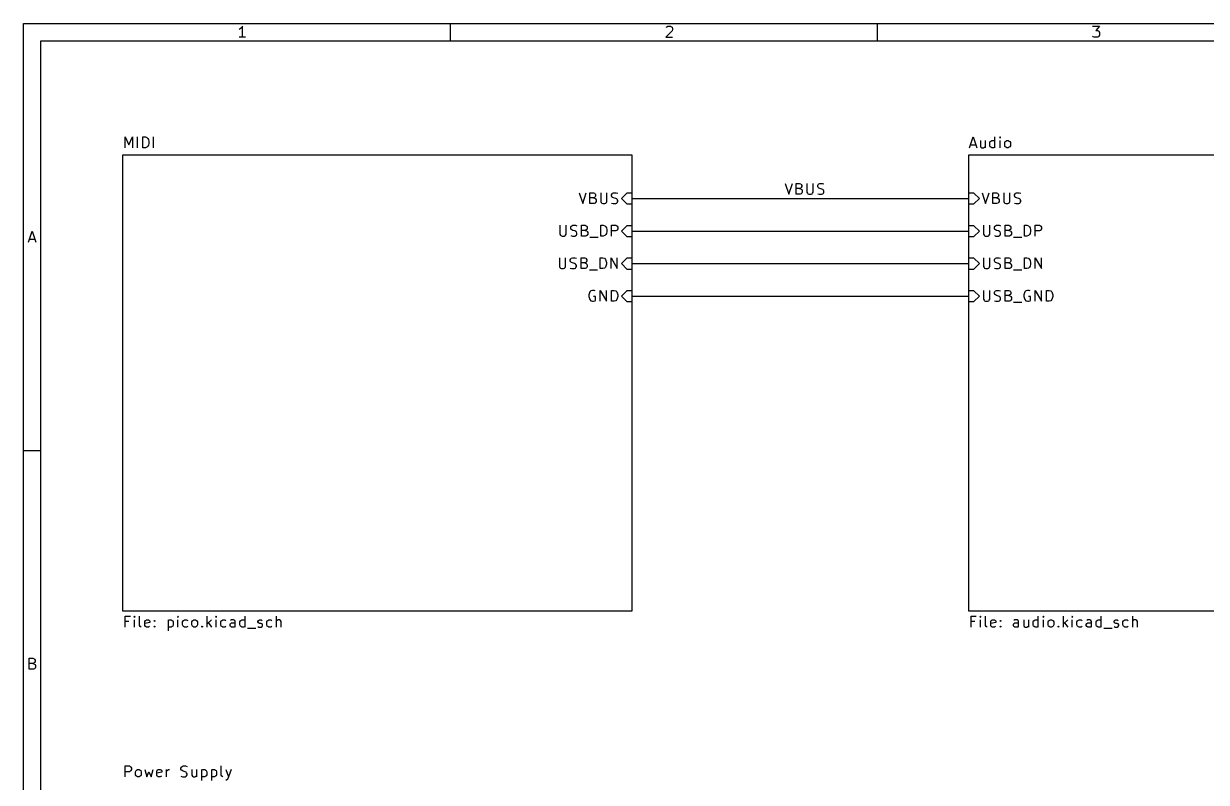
# Model space of a CAD drawing. Extents: x 0.4 to 11.3, y -7.9 to -0.4.
# Drawn here: x 0.39 to 5.85, y -3.89 to -0.39 of the extents above; entities that cross this region are included whole.
import ezdxf

# ---------------------------------------------------------------- set-up
doc = ezdxf.new("R2010")
doc.units = 0
doc.header["$MEASUREMENT"] = 0
for name, color, linetype in [('BROWN2', 54, 'CONTINUOUS'), ('CYAN2', 4, 'CONTINUOUS'), ('GRAY1', 251, 'CONTINUOUS'), ('GREEN3', 91, 'CONTINUOUS'), ('RED2', 1, 'CONTINUOUS'), ('WHITE', 7, 'CONTINUOUS')]:
    doc.layers.add(name, color=color, linetype=linetype)

msp = doc.modelspace()

# ---------------------------------------------------------------- linework, layer by layer
at = {"layer": 'BROWN2', "linetype": 'CONTINUOUS'}
for p, q in [((0.861902, -3.17539), (0.861902, -3.12539)), ((0.861902, -3.12539), (0.885713, -3.12539)), ((0.878571, -3.1492), (0.861902, -3.1492)), ((0.90476, -3.12539), (0.902382, -3.12778)), ((0.902382, -3.12778), (0.90476, -3.13016)), ((0.907142, -3.12778), (0.90476, -3.12539)), ((0.90476, -3.12539), (0.90476, -3.13016)), ((0.90476, -3.13016), (0.907142, -3.12778)), ((0.90476, -3.17539), (0.90476, -3.14206)), ((0.928571, -3.16825), (0.928571, -3.12539)), ((0.952382, -3.1492), (0.95476, -3.14444)), ((0.952382, -3.16825), (0.952382, -3.1492)), ((0.976189, -3.15396), (0.952382, -3.15873)), ((0.95476, -3.14444), (0.959524, -3.14206)), ((0.959524, -3.14206), (0.969047, -3.14206)), ((0.969047, -3.14206), (0.973807, -3.14444)), ((0.973807, -3.14444), (0.976189, -3.1492)), ((0.976189, -3.1492), (0.976189, -3.15396)), ((0.99524, -3.14682), (0.997618, -3.14444)), ((0.997618, -3.1492), (0.99524, -3.14682)), ((0.997618, -3.14444), (1, -3.14682)), ((0.997618, -3.14444), (0.997618, -3.1492)), ((1, -3.14682), (0.997618, -3.1492)), ((1.05952, -3.14206), (1.05952, -3.19206)), ((1.05952, -3.14444), (1.06429, -3.14206)), ((1.06429, -3.14206), (1.07381, -3.14206)), ((1.07381, -3.14206), (1.07857, -3.14444)), ((1.07857, -3.14444), (1.08095, -3.14682)), ((1.08095, -3.14682), (1.08333, -3.15159)), ((1.08333, -3.15159), (1.08333, -3.16587)), ((1.10476, -3.12539), (1.10238, -3.12778)), ((1.10238, -3.12778), (1.10476, -3.13016)), ((1.10714, -3.12778), (1.10476, -3.12539)), ((1.10476, -3.12539), (1.10476, -3.13016)), ((1.10476, -3.13016), (1.10714, -3.12778)), ((1.10476, -3.17539), (1.10476, -3.14206)), ((1.12619, -3.15159), (1.12857, -3.14682)), ((1.12619, -3.16587), (1.12619, -3.15159)), ((1.12857, -3.14682), (1.13095, -3.14444)), ((1.13095, -3.14444), (1.13572, -3.14206)), ((1.13572, -3.14206), (1.14524, -3.14206)), ((1.14524, -3.14206), (1.15, -3.14444)), ((1.16905, -3.15159), (1.17143, -3.14682)), ((1.16905, -3.16587), (1.16905, -3.15159)), ((1.17143, -3.14682), (1.17381, -3.14444)), ((1.17381, -3.14444), (1.17857, -3.14206)), ((1.17857, -3.14206), (1.18572, -3.14206)), ((1.18572, -3.14206), (1.19048, -3.14444)), ((1.19048, -3.14444), (1.19286, -3.14682)), ((1.19286, -3.14682), (1.19524, -3.15159)), ((1.19524, -3.15159), (1.19524, -3.16587)), ((1.24048, -3.17539), (1.24048, -3.12539)), ((1.25952, -3.14206), (1.24048, -3.16111)), ((1.24524, -3.15635), (1.25952, -3.17539)), ((1.28095, -3.12539), (1.27857, -3.12778)), ((1.27857, -3.12778), (1.28095, -3.13016)), ((1.28333, -3.12778), (1.28095, -3.12539)), ((1.28095, -3.12539), (1.28095, -3.13016)), ((1.28095, -3.13016), (1.28333, -3.12778)), ((1.28095, -3.17539), (1.28095, -3.14206)), ((1.30239, -3.15159), (1.30476, -3.14682)), ((1.30239, -3.16587), (1.30239, -3.15159)), ((1.30476, -3.14682), (1.30715, -3.14444)), ((1.30715, -3.14444), (1.31191, -3.14206)), ((1.31191, -3.14206), (1.32143, -3.14206)), ((1.32143, -3.14206), (1.32619, -3.14444)), ((1.34524, -3.16349), (1.34762, -3.15873)), ((1.35239, -3.14206), (1.34762, -3.14444)), ((1.34762, -3.15873), (1.35239, -3.15635)), ((1.36191, -3.14206), (1.35239, -3.14206)), ((1.35239, -3.15635), (1.36429, -3.15635)), ((1.36667, -3.14444), (1.36191, -3.14206)), ((1.36429, -3.15635), (1.36905, -3.15396)), ((1.36905, -3.1492), (1.36667, -3.14444)), ((1.36905, -3.17539), (1.36905, -3.1492)), ((1.39048, -3.15159), (1.39286, -3.14682)), ((1.39048, -3.16587), (1.39048, -3.15159)), ((1.39286, -3.14682), (1.39524, -3.14444)), ((1.39524, -3.14444), (1.4, -3.14206)), ((1.4, -3.14206), (1.40953, -3.14206)), ((1.40953, -3.14206), (1.41429, -3.14444)), ((1.41429, -3.17539), (1.41429, -3.12539)), ((1.47381, -3.1492), (1.47619, -3.14444)), ((1.47381, -3.15159), (1.47381, -3.1492)), ((1.47619, -3.15635), (1.47381, -3.15159)), ((1.47619, -3.14444), (1.48095, -3.14206)), ((1.48095, -3.15873), (1.47619, -3.15635)), ((1.48095, -3.14206), (1.48809, -3.14206)), ((1.48809, -3.15873), (1.48095, -3.15873)), ((1.48809, -3.14206), (1.49286, -3.14444)), ((1.49286, -3.16111), (1.48809, -3.15873)), ((1.49524, -3.16587), (1.49286, -3.16111)), ((1.51429, -3.15159), (1.51667, -3.14682)), ((1.51429, -3.16587), (1.51429, -3.15159)), ((1.51667, -3.14682), (1.51905, -3.14444)), ((1.51905, -3.14444), (1.52381, -3.14206)), ((1.52381, -3.14206), (1.53333, -3.14206)), ((1.53333, -3.14206), (1.53809, -3.14444)), ((1.55952, -3.17539), (1.55952, -3.12539)), ((1.56191, -3.14444), (1.55952, -3.14682)), ((1.56667, -3.14206), (1.56191, -3.14444)), ((1.57381, -3.14206), (1.56667, -3.14206)), ((1.57857, -3.14444), (1.57381, -3.14206)), ((1.58095, -3.1492), (1.57857, -3.14444)), ((1.58095, -3.17539), (1.58095, -3.1492)), ((4.7619, -3.17539), (4.7619, -3.12539)), ((4.7619, -3.12539), (4.78571, -3.12539)), ((4.77857, -3.1492), (4.7619, -3.1492)), ((4.80476, -3.12539), (4.80238, -3.12778)), ((4.80238, -3.12778), (4.80476, -3.13016)), ((4.80714, -3.12778), (4.80476, -3.12539)), ((4.80476, -3.12539), (4.80476, -3.13016)), ((4.80476, -3.13016), (4.80714, -3.12778)), ((4.80476, -3.17539), (4.80476, -3.14206)), ((4.82857, -3.16825), (4.82857, -3.12539)), ((4.85238, -3.1492), (4.85476, -3.14444)), ((4.85238, -3.16825), (4.85238, -3.1492)), ((4.87619, -3.15396), (4.85238, -3.15873)), ((4.85476, -3.14444), (4.85952, -3.14206)), ((4.85952, -3.14206), (4.86905, -3.14206)), ((4.86905, -3.14206), (4.87381, -3.14444)), ((4.87381, -3.14444), (4.87619, -3.1492)), ((4.87619, -3.1492), (4.87619, -3.15396)), ((4.89524, -3.14682), (4.89762, -3.14444)), ((4.89762, -3.1492), (4.89524, -3.14682)), ((4.89762, -3.14444), (4.9, -3.14682)), ((4.89762, -3.14444), (4.89762, -3.1492)), ((4.9, -3.14682), (4.89762, -3.1492)), ((4.95715, -3.16349), (4.95952, -3.15873)), ((4.96429, -3.14206), (4.95952, -3.14444)), ((4.95952, -3.15873), (4.96429, -3.15635)), ((4.97381, -3.14206), (4.96429, -3.14206)), ((4.96429, -3.15635), (4.97619, -3.15635)), ((4.97857, -3.14444), (4.97381, -3.14206)), ((4.97619, -3.15635), (4.98095, -3.15396)), ((4.98095, -3.1492), (4.97857, -3.14444)), ((4.98095, -3.17539), (4.98095, -3.1492)), ((5.00476, -3.14206), (5.00476, -3.16825)), ((5.02619, -3.14206), (5.02619, -3.17539)), ((5.04762, -3.15159), (5.05, -3.14682)), ((5.04762, -3.16587), (5.04762, -3.15159)), ((5.05, -3.14682), (5.05238, -3.14444)), ((5.05238, -3.14444), (5.05714, -3.14206)), ((5.05714, -3.14206), (5.06667, -3.14206)), ((5.06667, -3.14206), (5.07143, -3.14444)), ((5.07143, -3.17539), (5.07143, -3.12539)), ((5.09523, -3.12539), (5.09285, -3.12778)), ((5.09285, -3.12778), (5.09523, -3.13016)), ((5.09761, -3.12778), (5.09523, -3.12539)), ((5.09523, -3.12539), (5.09523, -3.13016)), ((5.09523, -3.13016), (5.09761, -3.12778)), ((5.09523, -3.17539), (5.09523, -3.14206)), ((5.11667, -3.15159), (5.11904, -3.14682)), ((5.11667, -3.16587), (5.11667, -3.15159)), ((5.11904, -3.14682), (5.12143, -3.14444)), ((5.12143, -3.14444), (5.12619, -3.14206)), ((5.12619, -3.14206), (5.13333, -3.14206)), ((5.13333, -3.14206), (5.13809, -3.14444)), ((5.13809, -3.14444), (5.14047, -3.14682)), ((5.14047, -3.14682), (5.14285, -3.15159)), ((5.14285, -3.15159), (5.14285, -3.16587)), ((5.18809, -3.17539), (5.18809, -3.12539)), ((5.20714, -3.14206), (5.18809, -3.16111)), ((5.19285, -3.15635), (5.20714, -3.17539)), ((5.22857, -3.12539), (5.22619, -3.12778)), ((5.22619, -3.12778), (5.22857, -3.13016)), ((5.23095, -3.12778), (5.22857, -3.12539)), ((5.22857, -3.12539), (5.22857, -3.13016)), ((5.22857, -3.13016), (5.23095, -3.12778)), ((5.22857, -3.17539), (5.22857, -3.14206)), ((5.25, -3.15159), (5.25238, -3.14682)), ((5.25, -3.16587), (5.25, -3.15159)), ((5.25238, -3.14682), (5.25476, -3.14444)), ((5.25476, -3.14444), (5.25952, -3.14206)), ((5.25952, -3.14206), (5.26905, -3.14206)), ((5.26905, -3.14206), (5.27381, -3.14444)), ((5.29286, -3.16349), (5.29524, -3.15873)), ((5.3, -3.14206), (5.29524, -3.14444)), ((5.29524, -3.15873), (5.3, -3.15635)), ((5.30952, -3.14206), (5.3, -3.14206)), ((5.3, -3.15635), (5.31191, -3.15635)), ((5.31428, -3.14444), (5.30952, -3.14206)), ((5.31191, -3.15635), (5.31667, -3.15396)), ((5.31667, -3.1492), (5.31428, -3.14444)), ((5.31667, -3.17539), (5.31667, -3.1492)), ((5.33809, -3.15159), (5.34047, -3.14682)), ((5.33809, -3.16587), (5.33809, -3.15159)), ((5.34047, -3.14682), (5.34285, -3.14444)), ((5.34285, -3.14444), (5.34762, -3.14206)), ((5.34762, -3.14206), (5.35714, -3.14206)), ((5.35714, -3.14206), (5.3619, -3.14444)), ((5.3619, -3.17539), (5.3619, -3.12539)), ((5.42143, -3.1492), (5.4238, -3.14444)), ((5.42143, -3.15159), (5.42143, -3.1492)), ((5.4238, -3.15635), (5.42143, -3.15159)), ((5.4238, -3.14444), (5.42857, -3.14206)), ((5.42857, -3.15873), (5.4238, -3.15635)), ((5.42857, -3.14206), (5.43571, -3.14206)), ((5.43571, -3.15873), (5.42857, -3.15873)), ((5.43571, -3.14206), (5.44047, -3.14444)), ((5.44047, -3.16111), (5.43571, -3.15873)), ((5.44285, -3.16587), (5.44047, -3.16111)), ((5.4619, -3.15159), (5.46428, -3.14682)), ((5.4619, -3.16587), (5.4619, -3.15159)), ((5.46428, -3.14682), (5.46666, -3.14444)), ((5.46666, -3.14444), (5.47143, -3.14206)), ((5.47143, -3.14206), (5.48095, -3.14206)), ((5.48095, -3.14206), (5.48571, -3.14444)), ((5.50714, -3.17539), (5.50714, -3.12539)), ((5.50952, -3.14444), (5.50714, -3.14682)), ((5.51428, -3.14206), (5.50952, -3.14444)), ((5.52143, -3.14206), (5.51428, -3.14206)), ((5.52619, -3.14444), (5.52143, -3.14206)), ((5.52857, -3.1492), (5.52619, -3.14444)), ((5.52857, -3.17539), (5.52857, -3.1492)), ((0.930953, -3.17302), (0.928571, -3.16825)), ((0.935717, -3.17539), (0.930953, -3.17302)), ((0.95476, -3.17302), (0.952382, -3.16825)), ((0.959524, -3.17539), (0.95476, -3.17302)), ((0.969047, -3.17539), (0.959524, -3.17539)), ((0.973807, -3.17302), (0.969047, -3.17539)), ((0.99524, -3.17302), (0.997618, -3.17063)), ((0.997618, -3.17539), (0.99524, -3.17302)), ((0.997618, -3.17063), (1, -3.17302)), ((0.997618, -3.17063), (0.997618, -3.17539)), ((1, -3.17302), (0.997618, -3.17539)), ((1.06429, -3.17539), (1.05952, -3.17302)), ((1.07381, -3.17539), (1.06429, -3.17539)), ((1.07857, -3.17302), (1.07381, -3.17539)), ((1.08095, -3.17063), (1.07857, -3.17302)), ((1.08333, -3.16587), (1.08095, -3.17063)), ((1.12857, -3.17063), (1.12619, -3.16587)), ((1.13095, -3.17302), (1.12857, -3.17063)), ((1.13572, -3.17539), (1.13095, -3.17302)), ((1.14524, -3.17539), (1.13572, -3.17539)), ((1.15, -3.17302), (1.14524, -3.17539)), ((1.17143, -3.17063), (1.16905, -3.16587)), ((1.17381, -3.17302), (1.17143, -3.17063)), ((1.17857, -3.17539), (1.17381, -3.17302)), ((1.18572, -3.17539), (1.17857, -3.17539)), ((1.19048, -3.17302), (1.18572, -3.17539)), ((1.19286, -3.17063), (1.19048, -3.17302)), ((1.19524, -3.16587), (1.19286, -3.17063)), ((1.21429, -3.17302), (1.21667, -3.17063)), ((1.21667, -3.17539), (1.21429, -3.17302)), ((1.21667, -3.17063), (1.21905, -3.17302)), ((1.21667, -3.17063), (1.21667, -3.17539)), ((1.21905, -3.17302), (1.21667, -3.17539)), ((1.30476, -3.17063), (1.30239, -3.16587)), ((1.30715, -3.17302), (1.30476, -3.17063)), ((1.31191, -3.17539), (1.30715, -3.17302)), ((1.32143, -3.17539), (1.31191, -3.17539)), ((1.32619, -3.17302), (1.32143, -3.17539)), ((1.34524, -3.16825), (1.34524, -3.16349)), ((1.34762, -3.17302), (1.34524, -3.16825)), ((1.35239, -3.17539), (1.34762, -3.17302)), ((1.36429, -3.17539), (1.35239, -3.17539)), ((1.36905, -3.17302), (1.36429, -3.17539)), ((1.39286, -3.17063), (1.39048, -3.16587)), ((1.39524, -3.17302), (1.39286, -3.17063)), ((1.4, -3.17539), (1.39524, -3.17302)), ((1.40953, -3.17539), (1.4, -3.17539)), ((1.41429, -3.17302), (1.40953, -3.17539)), ((1.42619, -3.18016), (1.46429, -3.18016)), ((1.47381, -3.17302), (1.47857, -3.17539)), ((1.47857, -3.17539), (1.48809, -3.17539)), ((1.48809, -3.17539), (1.49286, -3.17302)), ((1.49286, -3.17302), (1.49524, -3.16825)), ((1.49524, -3.16825), (1.49524, -3.16587)), ((1.51667, -3.17063), (1.51429, -3.16587)), ((1.51905, -3.17302), (1.51667, -3.17063)), ((1.52381, -3.17539), (1.51905, -3.17302)), ((1.53333, -3.17539), (1.52381, -3.17539)), ((1.53809, -3.17302), (1.53333, -3.17539)), ((4.83095, -3.17302), (4.82857, -3.16825)), ((4.83572, -3.17539), (4.83095, -3.17302)), ((4.85476, -3.17302), (4.85238, -3.16825)), ((4.85952, -3.17539), (4.85476, -3.17302)), ((4.86905, -3.17539), (4.85952, -3.17539)), ((4.87381, -3.17302), (4.86905, -3.17539)), ((4.89524, -3.17302), (4.89762, -3.17063)), ((4.89762, -3.17539), (4.89524, -3.17302)), ((4.89762, -3.17063), (4.9, -3.17302)), ((4.89762, -3.17063), (4.89762, -3.17539)), ((4.9, -3.17302), (4.89762, -3.17539)), ((4.95715, -3.16825), (4.95715, -3.16349)), ((4.95952, -3.17302), (4.95715, -3.16825)), ((4.96429, -3.17539), (4.95952, -3.17302)), ((4.97619, -3.17539), (4.96429, -3.17539)), ((4.98095, -3.17302), (4.97619, -3.17539)), ((5.00476, -3.16825), (5.00714, -3.17302)), ((5.00714, -3.17302), (5.01191, -3.17539)), ((5.01191, -3.17539), (5.01905, -3.17539)), ((5.01905, -3.17539), (5.02381, -3.17302)), ((5.02381, -3.17302), (5.02619, -3.17063)), ((5.05, -3.17063), (5.04762, -3.16587)), ((5.05238, -3.17302), (5.05, -3.17063)), ((5.05714, -3.17539), (5.05238, -3.17302)), ((5.06667, -3.17539), (5.05714, -3.17539)), ((5.07143, -3.17302), (5.06667, -3.17539)), ((5.11904, -3.17063), (5.11667, -3.16587)), ((5.12143, -3.17302), (5.11904, -3.17063)), ((5.12619, -3.17539), (5.12143, -3.17302)), ((5.13333, -3.17539), (5.12619, -3.17539)), ((5.13809, -3.17302), (5.13333, -3.17539)), ((5.14047, -3.17063), (5.13809, -3.17302)), ((5.14285, -3.16587), (5.14047, -3.17063)), ((5.1619, -3.17302), (5.16428, -3.17063)), ((5.16428, -3.17539), (5.1619, -3.17302)), ((5.16428, -3.17063), (5.16666, -3.17302)), ((5.16428, -3.17063), (5.16428, -3.17539)), ((5.16666, -3.17302), (5.16428, -3.17539)), ((5.25238, -3.17063), (5.25, -3.16587)), ((5.25476, -3.17302), (5.25238, -3.17063)), ((5.25952, -3.17539), (5.25476, -3.17302)), ((5.26905, -3.17539), (5.25952, -3.17539)), ((5.27381, -3.17302), (5.26905, -3.17539)), ((5.29286, -3.16825), (5.29286, -3.16349)), ((5.29524, -3.17302), (5.29286, -3.16825)), ((5.3, -3.17539), (5.29524, -3.17302)), ((5.31191, -3.17539), (5.3, -3.17539)), ((5.31667, -3.17302), (5.31191, -3.17539)), ((5.34047, -3.17063), (5.33809, -3.16587)), ((5.34285, -3.17302), (5.34047, -3.17063)), ((5.34762, -3.17539), (5.34285, -3.17302)), ((5.35714, -3.17539), (5.34762, -3.17539)), ((5.3619, -3.17302), (5.35714, -3.17539)), ((5.37381, -3.18016), (5.4119, -3.18016)), ((5.42143, -3.17302), (5.42619, -3.17539)), ((5.42619, -3.17539), (5.43571, -3.17539)), ((5.43571, -3.17539), (5.44047, -3.17302)), ((5.44047, -3.17302), (5.44285, -3.16825)), ((5.44285, -3.16825), (5.44285, -3.16587)), ((5.46428, -3.17063), (5.4619, -3.16587)), ((5.46666, -3.17302), (5.46428, -3.17063)), ((5.47143, -3.17539), (5.46666, -3.17302)), ((5.48095, -3.17539), (5.47143, -3.17539)), ((5.48571, -3.17302), (5.48095, -3.17539))]:
    msp.add_line(p, q, dxfattribs=at)
at = {"layer": 'CYAN2', "linetype": 'CONTINUOUS'}
for p, q in [((0.861902, -0.965862), (0.861902, -0.915862)), ((0.861902, -0.915862), (0.878571, -0.951579)), ((0.878571, -0.951579), (0.895236, -0.915862)), ((0.895236, -0.915862), (0.895236, -0.965862)), ((0.919043, -0.965862), (0.919043, -0.915862)), ((0.942854, -0.965862), (0.942854, -0.915862)), ((0.942854, -0.915862), (0.95476, -0.915862)), ((0.95476, -0.915862), (0.961902, -0.918244)), ((0.961902, -0.918244), (0.966665, -0.923008)), ((0.966665, -0.923008), (0.969047, -0.927768)), ((0.992854, -0.965862), (0.992854, -0.915862)), ((4.75476, -0.965862), (4.77143, -0.915862)), ((4.77143, -0.915862), (4.78809, -0.965862)), ((4.87143, -0.965862), (4.87143, -0.915862)), ((4.89523, -0.915862), (4.89285, -0.918244)), ((4.89285, -0.918244), (4.89523, -0.920626)), ((4.89761, -0.918244), (4.89523, -0.915862)), ((4.89523, -0.915862), (4.89523, -0.920626)), ((4.89523, -0.920626), (4.89761, -0.918244)), ((0.95476, -0.965862), (0.942854, -0.965862)), ((0.961902, -0.963484), (0.95476, -0.965862)), ((0.966665, -0.95872), (0.961902, -0.963484)), ((0.969047, -0.953957), (0.966665, -0.95872)), ((0.969047, -0.927768), (0.971425, -0.937291)), ((0.971425, -0.944433), (0.969047, -0.953957)), ((0.971425, -0.937291), (0.971425, -0.944433)), ((4.75952, -0.951579), (4.78333, -0.951579)), ((4.80476, -0.932531), (4.80476, -0.95872)), ((4.80476, -0.95872), (4.80714, -0.963484)), ((4.80714, -0.963484), (4.81191, -0.965862)), ((4.81191, -0.965862), (4.81905, -0.965862)), ((4.81905, -0.965862), (4.82381, -0.963484)), ((4.82381, -0.963484), (4.82619, -0.961102)), ((4.82619, -0.932531), (4.82619, -0.965862)), ((4.84762, -0.942055), (4.85, -0.937291)), ((4.84762, -0.956339), (4.84762, -0.942055)), ((4.85, -0.961102), (4.84762, -0.956339)), ((4.85, -0.937291), (4.85238, -0.934909)), ((4.85238, -0.963484), (4.85, -0.961102)), ((4.85238, -0.934909), (4.85714, -0.932531)), ((4.85714, -0.965862), (4.85238, -0.963484)), ((4.85714, -0.932531), (4.86667, -0.932531)), ((4.86667, -0.965862), (4.85714, -0.965862)), ((4.86667, -0.932531), (4.87143, -0.934909)), ((4.87143, -0.963484), (4.86667, -0.965862)), ((4.89523, -0.965862), (4.89523, -0.932531)), ((4.91667, -0.942055), (4.91904, -0.937291)), ((4.91667, -0.956339), (4.91667, -0.942055)), ((4.91904, -0.961102), (4.91667, -0.956339)), ((4.91904, -0.937291), (4.92143, -0.934909)), ((4.92143, -0.963484), (4.91904, -0.961102)), ((4.92143, -0.934909), (4.92619, -0.932531)), ((4.92619, -0.965862), (4.92143, -0.963484)), ((4.92619, -0.932531), (4.93333, -0.932531)), ((4.93333, -0.965862), (4.92619, -0.965862)), ((4.93333, -0.932531), (4.93809, -0.934909)), ((4.93809, -0.963484), (4.93333, -0.965862)), ((4.93809, -0.934909), (4.94047, -0.937291)), ((4.94047, -0.961102), (4.93809, -0.963484)), ((4.94047, -0.937291), (4.94285, -0.942055)), ((4.94285, -0.956339), (4.94047, -0.961102)), ((4.94285, -0.942055), (4.94285, -0.956339)), ((2.9544, -1.17313), (2.97107, -1.22313)), ((2.97107, -1.22313), (2.98774, -1.17313)), ((3.0044, -1.22313), (3.0044, -1.17313)), ((3.0044, -1.17313), (3.02107, -1.17313)), ((3.02107, -1.19694), (3.0044, -1.19694)), ((3.02107, -1.17313), (3.02583, -1.17551)), ((3.02583, -1.19456), (3.02107, -1.19694)), ((3.02107, -1.19694), (3.02821, -1.19932)), ((3.02583, -1.17551), (3.02821, -1.17789)), ((3.02821, -1.19218), (3.02583, -1.19456)), ((3.02821, -1.17789), (3.03059, -1.18265)), ((3.03059, -1.18742), (3.02821, -1.19218)), ((3.02821, -1.19932), (3.03059, -1.2017)), ((3.03059, -1.18265), (3.03059, -1.18742)), ((3.0544, -1.17313), (3.0544, -1.21361)), ((3.08297, -1.21361), (3.08297, -1.17313)), ((3.10441, -1.18265), (3.10678, -1.17789)), ((3.10441, -1.18742), (3.10441, -1.18265)), ((3.10678, -1.19218), (3.10441, -1.18742)), ((3.10678, -1.17789), (3.10917, -1.17551)), ((3.10917, -1.19456), (3.10678, -1.19218)), ((3.10917, -1.17551), (3.11393, -1.17313)), ((3.11393, -1.19694), (3.10917, -1.19456)), ((3.11393, -1.17313), (3.12583, -1.17313)), ((3.12345, -1.19932), (3.11393, -1.19694)), ((3.12821, -1.2017), (3.12345, -1.19932)), ((3.12583, -1.17313), (3.13298, -1.17551)), ((3.175, -1.175), (3.15, -1.2)), ((3.2, -1.175), (3.175, -1.175)), ((3.2, -1.225), (3.2, -1.175)), ((4.775, -1.175), (4.75, -1.175)), ((4.75, -1.175), (4.75, -1.225)), ((4.8, -1.2), (4.775, -1.175)), ((4.81226, -1.17313), (4.82893, -1.22313)), ((4.82893, -1.22313), (4.84559, -1.17313)), ((4.86226, -1.22313), (4.86226, -1.17313)), ((4.86226, -1.17313), (4.87893, -1.17313)), ((4.87893, -1.19694), (4.86226, -1.19694)), ((4.87893, -1.17313), (4.88369, -1.17551)), ((4.88369, -1.19456), (4.87893, -1.19694)), ((4.87893, -1.19694), (4.88607, -1.19932)), ((4.88369, -1.17551), (4.88607, -1.17789)), ((4.88607, -1.19218), (4.88369, -1.19456)), ((4.88607, -1.17789), (4.88845, -1.18265)), ((4.88845, -1.18742), (4.88607, -1.19218)), ((4.88607, -1.19932), (4.88845, -1.2017)), ((4.88845, -1.18265), (4.88845, -1.18742)), ((4.91226, -1.17313), (4.91226, -1.21361)), ((4.94083, -1.21361), (4.94083, -1.17313)), ((4.96226, -1.18265), (4.96464, -1.17789)), ((4.96226, -1.18742), (4.96226, -1.18265)), ((4.96464, -1.19218), (4.96226, -1.18742)), ((4.96464, -1.17789), (4.96702, -1.17551)), ((4.96702, -1.19456), (4.96464, -1.19218)), ((4.96702, -1.17551), (4.97179, -1.17313)), ((4.97179, -1.19694), (4.96702, -1.19456)), ((4.97179, -1.17313), (4.98369, -1.17313)), ((4.98131, -1.19932), (4.97179, -1.19694)), ((4.98607, -1.2017), (4.98131, -1.19932)), ((4.98369, -1.17313), (4.99083, -1.17551)), ((3.02345, -1.22313), (3.0044, -1.22313)), ((3.02821, -1.22075), (3.02345, -1.22313)), ((3.03059, -1.21837), (3.02821, -1.22075)), ((3.03059, -1.2017), (3.03297, -1.20646)), ((3.03297, -1.21361), (3.03059, -1.21837)), ((3.03297, -1.20646), (3.03297, -1.21361)), ((3.0544, -1.21361), (3.05678, -1.21837)), ((3.05678, -1.21837), (3.05917, -1.22075)), ((3.05917, -1.22075), (3.06393, -1.22313)), ((3.06393, -1.22313), (3.07345, -1.22313)), ((3.07345, -1.22313), (3.07821, -1.22075)), ((3.07821, -1.22075), (3.08059, -1.21837)), ((3.08059, -1.21837), (3.08297, -1.21361)), ((3.10441, -1.22075), (3.11155, -1.22313)), ((3.11155, -1.22313), (3.12345, -1.22313)), ((3.12345, -1.22313), (3.12821, -1.22075)), ((3.13059, -1.20408), (3.12821, -1.2017)), ((3.12821, -1.22075), (3.13059, -1.21837)), ((3.13298, -1.20885), (3.13059, -1.20408)), ((3.13059, -1.21837), (3.13298, -1.21361)), ((3.13298, -1.21361), (3.13298, -1.20885)), ((3.15, -1.2), (3.175, -1.225)), ((3.175, -1.225), (3.2, -1.225)), ((4.75, -1.225), (4.775, -1.225)), ((4.775, -1.225), (4.8, -1.2)), ((4.88131, -1.22313), (4.86226, -1.22313)), ((4.88607, -1.22075), (4.88131, -1.22313)), ((4.88845, -1.21837), (4.88607, -1.22075)), ((4.88845, -1.2017), (4.89083, -1.20646)), ((4.89083, -1.21361), (4.88845, -1.21837)), ((4.89083, -1.20646), (4.89083, -1.21361)), ((4.91226, -1.21361), (4.91464, -1.21837)), ((4.91464, -1.21837), (4.91702, -1.22075)), ((4.91702, -1.22075), (4.92178, -1.22313)), ((4.92178, -1.22313), (4.93131, -1.22313)), ((4.93131, -1.22313), (4.93607, -1.22075)), ((4.93607, -1.22075), (4.93845, -1.21837)), ((4.93845, -1.21837), (4.94083, -1.21361)), ((4.96226, -1.22075), (4.96941, -1.22313)), ((4.96941, -1.22313), (4.98131, -1.22313)), ((4.98131, -1.22313), (4.98607, -1.22075)), ((4.98845, -1.20408), (4.98607, -1.2017)), ((4.98607, -1.22075), (4.98845, -1.21837)), ((4.99083, -1.20885), (4.98845, -1.20408)), ((4.98845, -1.21837), (4.99083, -1.21361)), ((4.99083, -1.21361), (4.99083, -1.20885)), ((2.86631, -1.32313), (2.86631, -1.36361)), ((2.89488, -1.36361), (2.89488, -1.32313)), ((2.91631, -1.33265), (2.91869, -1.32789)), ((2.91631, -1.33742), (2.91631, -1.33265)), ((2.91869, -1.34218), (2.91631, -1.33742)), ((2.91869, -1.32789), (2.92107, -1.32551)), ((2.92107, -1.34456), (2.91869, -1.34218)), ((2.92107, -1.32551), (2.92583, -1.32313)), ((2.92583, -1.34694), (2.92107, -1.34456)), ((2.92583, -1.32313), (2.93774, -1.32313)), ((2.93536, -1.34932), (2.92583, -1.34694)), ((2.94012, -1.3517), (2.93536, -1.34932)), ((2.93774, -1.32313), (2.94488, -1.32551)), ((2.9425, -1.35408), (2.94012, -1.3517)), ((2.94488, -1.35885), (2.9425, -1.35408)), ((2.94488, -1.36361), (2.94488, -1.35885)), ((2.96631, -1.37313), (2.96631, -1.32313)), ((2.96631, -1.32313), (2.98298, -1.32313)), ((2.98298, -1.34694), (2.96631, -1.34694)), ((2.98298, -1.32313), (2.98774, -1.32551)), ((2.98774, -1.34456), (2.98298, -1.34694)), ((2.98298, -1.34694), (2.99012, -1.34932)), ((2.98774, -1.32551), (2.99012, -1.32789)), ((2.99012, -1.34218), (2.98774, -1.34456)), ((2.99012, -1.32789), (2.9925, -1.33265)), ((2.9925, -1.33742), (2.99012, -1.34218)), ((2.99012, -1.34932), (2.9925, -1.3517)), ((2.9925, -1.33265), (2.9925, -1.33742)), ((2.9925, -1.3517), (2.99488, -1.35646)), ((2.99488, -1.35646), (2.99488, -1.36361)), ((3.0544, -1.37313), (3.0544, -1.32313)), ((3.0544, -1.32313), (3.06631, -1.32313)), ((3.06631, -1.32313), (3.07345, -1.32551)), ((3.07345, -1.32551), (3.07821, -1.33028)), ((3.07821, -1.33028), (3.08059, -1.33504)), ((3.08059, -1.36122), (3.07821, -1.36599)), ((3.08059, -1.33504), (3.08297, -1.34456)), ((3.08297, -1.3517), (3.08059, -1.36122)), ((3.08297, -1.34456), (3.08297, -1.3517)), ((3.1044, -1.37313), (3.1044, -1.32313)), ((3.1044, -1.32313), (3.12345, -1.32313)), ((3.12345, -1.34932), (3.1044, -1.34932)), ((3.12345, -1.32313), (3.12821, -1.32551)), ((3.12821, -1.34694), (3.12345, -1.34932)), ((3.12821, -1.32551), (3.13059, -1.32789)), ((3.13059, -1.34456), (3.12821, -1.34694)), ((3.13059, -1.32789), (3.13297, -1.33265)), ((3.13297, -1.3398), (3.13059, -1.34456)), ((3.13297, -1.33265), (3.13297, -1.3398)), ((3.175, -1.325), (3.15, -1.35)), ((3.15, -1.35), (3.175, -1.375)), ((3.2, -1.325), (3.175, -1.325)), ((3.2, -1.375), (3.2, -1.325)), ((4.775, -1.325), (4.75, -1.325)), ((4.75, -1.325), (4.75, -1.375)), ((4.8, -1.35), (4.775, -1.325)), ((4.775, -1.375), (4.8, -1.35)), ((4.8194, -1.32313), (4.8194, -1.36361)), ((4.84797, -1.36361), (4.84797, -1.32313)), ((4.86941, -1.33265), (4.87178, -1.32789)), ((4.86941, -1.33742), (4.86941, -1.33265)), ((4.87178, -1.34218), (4.86941, -1.33742)), ((4.87178, -1.32789), (4.87417, -1.32551)), ((4.87417, -1.34456), (4.87178, -1.34218)), ((4.87417, -1.32551), (4.87893, -1.32313)), ((4.87893, -1.34694), (4.87417, -1.34456)), ((4.87893, -1.32313), (4.89083, -1.32313)), ((4.88845, -1.34932), (4.87893, -1.34694)), ((4.89321, -1.3517), (4.88845, -1.34932)), ((4.89083, -1.32313), (4.89798, -1.32551)), ((4.89559, -1.35408), (4.89321, -1.3517)), ((4.89798, -1.35885), (4.89559, -1.35408)), ((4.89798, -1.36361), (4.89798, -1.35885)), ((4.9194, -1.37313), (4.9194, -1.32313)), ((4.9194, -1.32313), (4.93607, -1.32313)), ((4.93607, -1.34694), (4.9194, -1.34694)), ((4.93607, -1.32313), (4.94083, -1.32551)), ((4.94083, -1.34456), (4.93607, -1.34694)), ((4.93607, -1.34694), (4.94321, -1.34932)), ((4.94083, -1.32551), (4.94321, -1.32789)), ((4.94321, -1.34218), (4.94083, -1.34456)), ((4.94321, -1.32789), (4.94559, -1.33265)), ((4.94559, -1.33742), (4.94321, -1.34218)), ((4.94321, -1.34932), (4.94559, -1.3517)), ((4.94559, -1.33265), (4.94559, -1.33742)), ((4.94559, -1.3517), (4.94797, -1.35646)), ((4.94797, -1.35646), (4.94797, -1.36361)), ((5.0075, -1.37313), (5.0075, -1.32313)), ((5.0075, -1.32313), (5.0194, -1.32313)), ((5.0194, -1.32313), (5.02654, -1.32551)), ((5.02654, -1.32551), (5.03131, -1.33028)), ((5.03131, -1.33028), (5.03369, -1.33504)), ((5.03369, -1.36122), (5.03131, -1.36599)), ((5.03369, -1.33504), (5.03607, -1.34456)), ((5.03607, -1.3517), (5.03369, -1.36122)), ((5.03607, -1.34456), (5.03607, -1.3517)), ((5.0575, -1.37313), (5.0575, -1.32313)), ((5.0575, -1.32313), (5.07654, -1.32313)), ((5.07654, -1.34932), (5.0575, -1.34932)), ((5.07654, -1.32313), (5.08131, -1.32551)), ((5.08131, -1.34694), (5.07654, -1.34932)), ((5.08131, -1.32551), (5.08369, -1.32789)), ((5.08369, -1.34456), (5.08131, -1.34694)), ((5.08369, -1.32789), (5.08607, -1.33265)), ((5.08607, -1.3398), (5.08369, -1.34456)), ((5.08607, -1.33265), (5.08607, -1.3398)), ((2.86631, -1.36361), (2.86869, -1.36837)), ((2.86869, -1.36837), (2.87107, -1.37075)), ((2.87107, -1.37075), (2.87583, -1.37313)), ((2.87583, -1.37313), (2.88535, -1.37313)), ((2.88535, -1.37313), (2.89012, -1.37075)), ((2.89012, -1.37075), (2.8925, -1.36837)), ((2.8925, -1.36837), (2.89488, -1.36361)), ((2.91631, -1.37075), (2.92345, -1.37313)), ((2.92345, -1.37313), (2.93536, -1.37313)), ((2.93536, -1.37313), (2.94012, -1.37075)), ((2.94012, -1.37075), (2.9425, -1.36837)), ((2.9425, -1.36837), (2.94488, -1.36361)), ((2.98535, -1.37313), (2.96631, -1.37313)), ((2.99012, -1.37075), (2.98535, -1.37313)), ((2.9925, -1.36837), (2.99012, -1.37075)), ((2.99488, -1.36361), (2.9925, -1.36837)), ((3.00441, -1.37789), (3.0425, -1.37789)), ((3.06631, -1.37313), (3.0544, -1.37313)), ((3.07345, -1.37075), (3.06631, -1.37313)), ((3.07821, -1.36599), (3.07345, -1.37075)), ((3.175, -1.375), (3.2, -1.375)), ((4.75, -1.375), (4.775, -1.375)), ((4.8194, -1.36361), (4.82178, -1.36837)), ((4.82178, -1.36837), (4.82417, -1.37075)), ((4.82417, -1.37075), (4.82893, -1.37313)), ((4.82893, -1.37313), (4.83845, -1.37313)), ((4.83845, -1.37313), (4.84321, -1.37075)), ((4.84321, -1.37075), (4.84559, -1.36837)), ((4.84559, -1.36837), (4.84797, -1.36361)), ((4.86941, -1.37075), (4.87655, -1.37313)), ((4.87655, -1.37313), (4.88845, -1.37313)), ((4.88845, -1.37313), (4.89321, -1.37075)), ((4.89321, -1.37075), (4.89559, -1.36837)), ((4.89559, -1.36837), (4.89798, -1.36361)), ((4.93845, -1.37313), (4.9194, -1.37313)), ((4.94321, -1.37075), (4.93845, -1.37313)), ((4.94559, -1.36837), (4.94321, -1.37075)), ((4.94797, -1.36361), (4.94559, -1.36837)), ((4.9575, -1.37789), (4.99559, -1.37789)), ((5.0194, -1.37313), (5.0075, -1.37313)), ((5.02654, -1.37075), (5.0194, -1.37313)), ((5.03131, -1.36599), (5.02654, -1.37075)), ((2.86393, -1.47313), (2.86393, -1.51361)), ((2.86393, -1.51361), (2.86631, -1.51837)), ((2.86631, -1.51837), (2.86869, -1.52075)), ((2.86869, -1.52075), (2.87345, -1.52313)), ((2.87345, -1.52313), (2.88297, -1.52313)), ((2.88297, -1.52313), (2.88774, -1.52075)), ((2.88774, -1.52075), (2.89012, -1.51837)), ((2.89012, -1.51837), (2.8925, -1.51361)), ((2.8925, -1.51361), (2.8925, -1.47313)), ((2.91393, -1.48265), (2.91631, -1.47789)), ((2.91393, -1.48742), (2.91393, -1.48265)), ((2.91631, -1.49218), (2.91393, -1.48742)), ((2.91393, -1.52075), (2.92107, -1.52313)), ((2.91631, -1.47789), (2.91869, -1.47551)), ((2.91869, -1.49456), (2.91631, -1.49218)), ((2.91869, -1.47551), (2.92345, -1.47313)), ((2.92345, -1.49694), (2.91869, -1.49456)), ((2.92107, -1.52313), (2.93298, -1.52313)), ((2.92345, -1.47313), (2.93535, -1.47313)), ((2.93298, -1.49932), (2.92345, -1.49694)), ((2.93774, -1.5017), (2.93298, -1.49932)), ((2.93298, -1.52313), (2.93774, -1.52075)), ((2.93535, -1.47313), (2.9425, -1.47551)), ((2.94012, -1.50408), (2.93774, -1.5017)), ((2.93774, -1.52075), (2.94012, -1.51837)), ((2.9425, -1.50885), (2.94012, -1.50408)), ((2.94012, -1.51837), (2.9425, -1.51361)), ((2.9425, -1.51361), (2.9425, -1.50885)), ((2.96393, -1.52313), (2.96393, -1.47313)), ((2.96393, -1.47313), (2.98059, -1.47313)), ((2.98059, -1.49694), (2.96393, -1.49694)), ((2.98297, -1.52313), (2.96393, -1.52313)), ((2.98059, -1.47313), (2.98535, -1.47551)), ((2.98535, -1.49456), (2.98059, -1.49694)), ((2.98059, -1.49694), (2.98774, -1.49932)), ((2.98774, -1.52075), (2.98297, -1.52313)), ((2.98535, -1.47551), (2.98774, -1.47789)), ((2.98774, -1.49218), (2.98535, -1.49456)), ((2.98774, -1.47789), (2.99012, -1.48265)), ((2.99012, -1.48742), (2.98774, -1.49218)), ((2.98774, -1.49932), (2.99012, -1.5017)), ((2.99012, -1.51837), (2.98774, -1.52075)), ((2.99012, -1.48265), (2.99012, -1.48742)), ((2.99012, -1.5017), (2.9925, -1.50646)), ((2.9925, -1.51361), (2.99012, -1.51837)), ((2.9925, -1.50646), (2.9925, -1.51361)), ((3.05202, -1.52313), (3.05202, -1.47313)), ((3.05202, -1.47313), (3.06393, -1.47313)), ((3.06393, -1.52313), (3.05202, -1.52313)), ((3.06393, -1.47313), (3.07107, -1.47551)), ((3.07107, -1.52075), (3.06393, -1.52313)), ((3.07107, -1.47551), (3.07583, -1.48028)), ((3.07583, -1.51599), (3.07107, -1.52075)), ((3.07583, -1.48028), (3.07821, -1.48504)), ((3.07821, -1.51122), (3.07583, -1.51599)), ((3.07821, -1.48504), (3.08059, -1.49456)), ((3.08059, -1.5017), (3.07821, -1.51122)), ((3.08059, -1.49456), (3.08059, -1.5017)), ((3.10202, -1.52313), (3.10202, -1.47313)), ((3.10202, -1.47313), (3.13059, -1.52313)), ((3.13059, -1.52313), (3.13059, -1.47313)), ((3.175, -1.475), (3.15, -1.5)), ((3.15, -1.5), (3.175, -1.525)), ((3.2, -1.475), (3.175, -1.475)), ((3.175, -1.525), (3.2, -1.525)), ((3.2, -1.525), (3.2, -1.475)), ((4.775, -1.475), (4.75, -1.475)), ((4.75, -1.475), (4.75, -1.525)), ((4.75, -1.525), (4.775, -1.525)), ((4.8, -1.5), (4.775, -1.475)), ((4.775, -1.525), (4.8, -1.5)), ((4.8194, -1.47313), (4.8194, -1.51361)), ((4.8194, -1.51361), (4.82178, -1.51837)), ((4.82178, -1.51837), (4.82417, -1.52075)), ((4.82417, -1.52075), (4.82893, -1.52313)), ((4.82893, -1.52313), (4.83845, -1.52313)), ((4.83845, -1.52313), (4.84321, -1.52075)), ((4.84321, -1.52075), (4.84559, -1.51837)), ((4.84559, -1.51837), (4.84797, -1.51361)), ((4.84797, -1.51361), (4.84797, -1.47313)), ((4.86941, -1.48265), (4.87178, -1.47789)), ((4.86941, -1.48742), (4.86941, -1.48265)), ((4.87178, -1.49218), (4.86941, -1.48742)), ((4.86941, -1.52075), (4.87655, -1.52313)), ((4.87178, -1.47789), (4.87417, -1.47551)), ((4.87417, -1.49456), (4.87178, -1.49218)), ((4.87417, -1.47551), (4.87893, -1.47313)), ((4.87893, -1.49694), (4.87417, -1.49456)), ((4.87655, -1.52313), (4.88845, -1.52313)), ((4.87893, -1.47313), (4.89083, -1.47313)), ((4.88845, -1.49932), (4.87893, -1.49694)), ((4.89321, -1.5017), (4.88845, -1.49932)), ((4.88845, -1.52313), (4.89321, -1.52075)), ((4.89083, -1.47313), (4.89798, -1.47551)), ((4.89559, -1.50408), (4.89321, -1.5017)), ((4.89321, -1.52075), (4.89559, -1.51837)), ((4.89798, -1.50885), (4.89559, -1.50408)), ((4.89559, -1.51837), (4.89798, -1.51361)), ((4.89798, -1.51361), (4.89798, -1.50885)), ((4.9194, -1.52313), (4.9194, -1.47313)), ((4.9194, -1.47313), (4.93607, -1.47313)), ((4.93607, -1.49694), (4.9194, -1.49694)), ((4.93845, -1.52313), (4.9194, -1.52313)), ((4.93607, -1.47313), (4.94083, -1.47551)), ((4.94083, -1.49456), (4.93607, -1.49694)), ((4.93607, -1.49694), (4.94321, -1.49932)), ((4.94321, -1.52075), (4.93845, -1.52313)), ((4.94083, -1.47551), (4.94321, -1.47789)), ((4.94321, -1.49218), (4.94083, -1.49456)), ((4.94321, -1.47789), (4.94559, -1.48265)), ((4.94559, -1.48742), (4.94321, -1.49218)), ((4.94321, -1.49932), (4.94559, -1.5017)), ((4.94559, -1.51837), (4.94321, -1.52075)), ((4.94559, -1.48265), (4.94559, -1.48742)), ((4.94559, -1.5017), (4.94797, -1.50646)), ((4.94797, -1.51361), (4.94559, -1.51837)), ((4.94797, -1.50646), (4.94797, -1.51361)), ((5.0075, -1.52313), (5.0075, -1.47313)), ((5.0075, -1.47313), (5.0194, -1.47313)), ((5.0194, -1.52313), (5.0075, -1.52313)), ((5.0194, -1.47313), (5.02654, -1.47551)), ((5.02654, -1.52075), (5.0194, -1.52313)), ((5.02654, -1.47551), (5.03131, -1.48028)), ((5.03131, -1.51599), (5.02654, -1.52075)), ((5.03131, -1.48028), (5.03369, -1.48504)), ((5.03369, -1.51122), (5.03131, -1.51599)), ((5.03369, -1.48504), (5.03607, -1.49456)), ((5.03607, -1.5017), (5.03369, -1.51122)), ((5.03607, -1.49456), (5.03607, -1.5017)), ((5.0575, -1.52313), (5.0575, -1.47313)), ((5.0575, -1.47313), (5.08607, -1.52313)), ((5.08607, -1.52313), (5.08607, -1.47313)), ((3.00202, -1.52789), (3.04012, -1.52789)), ((4.9575, -1.52789), (4.99559, -1.52789)), ((3.00202, -1.63504), (2.99964, -1.64456)), ((3.0044, -1.63028), (3.00202, -1.63504)), ((3.00917, -1.62551), (3.0044, -1.63028)), ((3.01631, -1.62313), (3.00917, -1.62551)), ((3.02345, -1.62313), (3.01631, -1.62313)), ((3.02821, -1.62551), (3.02345, -1.62313)), ((3.05202, -1.67313), (3.05202, -1.62313)), ((3.05202, -1.62313), (3.08059, -1.67313)), ((3.08059, -1.67313), (3.08059, -1.62313)), ((3.1044, -1.67313), (3.1044, -1.62313)), ((3.1044, -1.62313), (3.11631, -1.62313)), ((3.11631, -1.62313), (3.12345, -1.62551)), ((3.12345, -1.62551), (3.12821, -1.63028)), ((3.12821, -1.63028), (3.13059, -1.63504)), ((3.13059, -1.63504), (3.13297, -1.64456)), ((3.175, -1.625), (3.15, -1.65)), ((3.2, -1.625), (3.175, -1.625)), ((3.2, -1.675), (3.2, -1.625)), ((4.775, -1.625), (4.75, -1.625)), ((4.75, -1.625), (4.75, -1.675)), ((4.8, -1.65), (4.775, -1.625)), ((4.8194, -1.62313), (4.8194, -1.66361)), ((4.84797, -1.66361), (4.84797, -1.62313)), ((4.86941, -1.63265), (4.87178, -1.62789)), ((4.86941, -1.63742), (4.86941, -1.63265)), ((4.87178, -1.62789), (4.87417, -1.62551)), ((4.87417, -1.62551), (4.87893, -1.62313)), ((4.87893, -1.62313), (4.89083, -1.62313)), ((4.89083, -1.62313), (4.89798, -1.62551)), ((4.9194, -1.67313), (4.9194, -1.62313)), ((4.9194, -1.62313), (4.93607, -1.62313)), ((4.93607, -1.62313), (4.94083, -1.62551)), ((4.94083, -1.62551), (4.94321, -1.62789)), ((4.94321, -1.62789), (4.94559, -1.63265)), ((4.94559, -1.63265), (4.94559, -1.63742)), ((5.0075, -1.63504), (5.00512, -1.64456)), ((5.00988, -1.63028), (5.0075, -1.63504)), ((5.01464, -1.62551), (5.00988, -1.63028)), ((5.02178, -1.62313), (5.01464, -1.62551)), ((5.02893, -1.62313), (5.02178, -1.62313)), ((5.03369, -1.62551), (5.02893, -1.62313)), ((5.0575, -1.67313), (5.0575, -1.62313)), ((5.0575, -1.62313), (5.08607, -1.67313)), ((5.08607, -1.67313), (5.08607, -1.62313)), ((5.10988, -1.67313), (5.10988, -1.62313)), ((5.10988, -1.62313), (5.12178, -1.62313)), ((5.12178, -1.62313), (5.12893, -1.62551)), ((5.12893, -1.62551), (5.13369, -1.63028)), ((5.13369, -1.63028), (5.13607, -1.63504)), ((5.13607, -1.63504), (5.13845, -1.64456)), ((2.99964, -1.64456), (2.99964, -1.6517)), ((2.99964, -1.6517), (3.00202, -1.66122)), ((3.00202, -1.66122), (3.0044, -1.66599)), ((3.0044, -1.66599), (3.00917, -1.67075)), ((3.00917, -1.67075), (3.01631, -1.67313)), ((3.01631, -1.67313), (3.02107, -1.67313)), ((3.03059, -1.6517), (3.02107, -1.6517)), ((3.02107, -1.67313), (3.02821, -1.67075)), ((3.02821, -1.67075), (3.03059, -1.66837)), ((3.03059, -1.66837), (3.03059, -1.6517)), ((3.11631, -1.67313), (3.1044, -1.67313)), ((3.12345, -1.67075), (3.11631, -1.67313)), ((3.12821, -1.66599), (3.12345, -1.67075)), ((3.13059, -1.66122), (3.12821, -1.66599)), ((3.13297, -1.6517), (3.13059, -1.66122)), ((3.13297, -1.64456), (3.13297, -1.6517)), ((3.15, -1.65), (3.175, -1.675)), ((3.175, -1.675), (3.2, -1.675)), ((4.75, -1.675), (4.775, -1.675)), ((4.775, -1.675), (4.8, -1.65)), ((4.8194, -1.66361), (4.82178, -1.66837)), ((4.82178, -1.66837), (4.82417, -1.67075)), ((4.82417, -1.67075), (4.82893, -1.67313)), ((4.82893, -1.67313), (4.83845, -1.67313)), ((4.83845, -1.67313), (4.84321, -1.67075)), ((4.84321, -1.67075), (4.84559, -1.66837)), ((4.84559, -1.66837), (4.84797, -1.66361)), ((4.87178, -1.64218), (4.86941, -1.63742)), ((4.86941, -1.67075), (4.87655, -1.67313)), ((4.87417, -1.64456), (4.87178, -1.64218)), ((4.87893, -1.64694), (4.87417, -1.64456)), ((4.87655, -1.67313), (4.88845, -1.67313)), ((4.88845, -1.64932), (4.87893, -1.64694)), ((4.89321, -1.6517), (4.88845, -1.64932)), ((4.88845, -1.67313), (4.89321, -1.67075)), ((4.89559, -1.65408), (4.89321, -1.6517)), ((4.89321, -1.67075), (4.89559, -1.66837)), ((4.89798, -1.65885), (4.89559, -1.65408)), ((4.89559, -1.66837), (4.89798, -1.66361)), ((4.89798, -1.66361), (4.89798, -1.65885)), ((4.93607, -1.64694), (4.9194, -1.64694)), ((4.93845, -1.67313), (4.9194, -1.67313)), ((4.94083, -1.64456), (4.93607, -1.64694)), ((4.93607, -1.64694), (4.94321, -1.64932)), ((4.94321, -1.67075), (4.93845, -1.67313)), ((4.94321, -1.64218), (4.94083, -1.64456)), ((4.94559, -1.63742), (4.94321, -1.64218)), ((4.94321, -1.64932), (4.94559, -1.6517)), ((4.94559, -1.66837), (4.94321, -1.67075)), ((4.94559, -1.6517), (4.94797, -1.65646)), ((4.94797, -1.66361), (4.94559, -1.66837)), ((4.94797, -1.65646), (4.94797, -1.66361)), ((4.9575, -1.67789), (4.99559, -1.67789)), ((5.00512, -1.64456), (5.00512, -1.6517)), ((5.00512, -1.6517), (5.0075, -1.66122)), ((5.0075, -1.66122), (5.00988, -1.66599)), ((5.00988, -1.66599), (5.01464, -1.67075)), ((5.01464, -1.67075), (5.02178, -1.67313)), ((5.02178, -1.67313), (5.02654, -1.67313)), ((5.03607, -1.6517), (5.02654, -1.6517)), ((5.02654, -1.67313), (5.03369, -1.67075)), ((5.03369, -1.67075), (5.03607, -1.66837)), ((5.03607, -1.66837), (5.03607, -1.6517)), ((5.12178, -1.67313), (5.10988, -1.67313)), ((5.12893, -1.67075), (5.12178, -1.67313)), ((5.13369, -1.66599), (5.12893, -1.67075)), ((5.13607, -1.66122), (5.13369, -1.66599)), ((5.13845, -1.6517), (5.13607, -1.66122)), ((5.13845, -1.64456), (5.13845, -1.6517)), ((0.861902, -3.86586), (0.861902, -3.81586)), ((0.861902, -3.81586), (0.880949, -3.81586)), ((0.880949, -3.81586), (0.885713, -3.81824)), ((1.12381, -3.81824), (1.12857, -3.81586)), ((1.12857, -3.81586), (1.14047, -3.81586)), ((1.14047, -3.81586), (1.14762, -3.81824)), ((1.30475, -3.85872), (1.30475, -3.81586)), ((0.880949, -3.84206), (0.861902, -3.84206)), ((0.885713, -3.83967), (0.880949, -3.84206)), ((0.885713, -3.81824), (0.888094, -3.82063)), ((0.888094, -3.83729), (0.885713, -3.83967)), ((0.888094, -3.82063), (0.890472, -3.82539)), ((0.890472, -3.83253), (0.888094, -3.83729)), ((0.890472, -3.82539), (0.890472, -3.83253)), ((0.909524, -3.84206), (0.911902, -3.83729)), ((0.909524, -3.85634), (0.909524, -3.84206)), ((0.911902, -3.8611), (0.909524, -3.85634)), ((0.911902, -3.83729), (0.914283, -3.83491)), ((0.914283, -3.86348), (0.911902, -3.8611)), ((0.914283, -3.83491), (0.919047, -3.83253)), ((0.919047, -3.86586), (0.914283, -3.86348)), ((0.919047, -3.83253), (0.926189, -3.83253)), ((0.926189, -3.86586), (0.919047, -3.86586)), ((0.926189, -3.83253), (0.930949, -3.83491)), ((0.930949, -3.86348), (0.926189, -3.86586)), ((0.930949, -3.83491), (0.933331, -3.83729)), ((0.933331, -3.8611), (0.930949, -3.86348)), ((0.933331, -3.83729), (0.935713, -3.84206)), ((0.935713, -3.85634), (0.933331, -3.8611)), ((0.935713, -3.84206), (0.935713, -3.85634)), ((0.952378, -3.83253), (0.961902, -3.86586)), ((0.961902, -3.86586), (0.971425, -3.84206)), ((0.971425, -3.84206), (0.980949, -3.86586)), ((0.980949, -3.86586), (0.990472, -3.83253)), ((1.00714, -3.83967), (1.00952, -3.83491)), ((1.00714, -3.85872), (1.00714, -3.83967)), ((1.03095, -3.84443), (1.00714, -3.8492)), ((1.00952, -3.86348), (1.00714, -3.85872)), ((1.00952, -3.83491), (1.01428, -3.83253)), ((1.01428, -3.86586), (1.00952, -3.86348)), ((1.01428, -3.83253), (1.02381, -3.83253)), ((1.02381, -3.86586), (1.01428, -3.86586)), ((1.02381, -3.83253), (1.02857, -3.83491)), ((1.02857, -3.86348), (1.02381, -3.86586)), ((1.02857, -3.83491), (1.03095, -3.83967)), ((1.03095, -3.83967), (1.03095, -3.84443)), ((1.05238, -3.86586), (1.05238, -3.83253)), ((1.05238, -3.84206), (1.05476, -3.83729)), ((1.05476, -3.83729), (1.05714, -3.83491)), ((1.05714, -3.83491), (1.0619, -3.83253)), ((1.0619, -3.83253), (1.06667, -3.83253)), ((1.11905, -3.82539), (1.12143, -3.82063)), ((1.11905, -3.83015), (1.11905, -3.82539)), ((1.12143, -3.83491), (1.11905, -3.83015)), ((1.11905, -3.86348), (1.12619, -3.86586)), ((1.12143, -3.82063), (1.12381, -3.81824)), ((1.12381, -3.83729), (1.12143, -3.83491)), ((1.12857, -3.83967), (1.12381, -3.83729)), ((1.12619, -3.86586), (1.13809, -3.86586)), ((1.13809, -3.84206), (1.12857, -3.83967)), ((1.14285, -3.84443), (1.13809, -3.84206)), ((1.13809, -3.86586), (1.14285, -3.86348)), ((1.14524, -3.84681), (1.14285, -3.84443)), ((1.14285, -3.86348), (1.14524, -3.8611)), ((1.14762, -3.85158), (1.14524, -3.84681)), ((1.14524, -3.8611), (1.14762, -3.85634)), ((1.14762, -3.85634), (1.14762, -3.85158)), ((1.16904, -3.83253), (1.16904, -3.85872)), ((1.16904, -3.85872), (1.17143, -3.86348)), ((1.17143, -3.86348), (1.17619, -3.86586)), ((1.17619, -3.86586), (1.18333, -3.86586)), ((1.18333, -3.86586), (1.18809, -3.86348)), ((1.18809, -3.86348), (1.19047, -3.8611)), ((1.19047, -3.83253), (1.19047, -3.86586)), ((1.21428, -3.83253), (1.21428, -3.88253)), ((1.21428, -3.83491), (1.21904, -3.83253)), ((1.21904, -3.86586), (1.21428, -3.86348)), ((1.21904, -3.83253), (1.22857, -3.83253)), ((1.22857, -3.86586), (1.21904, -3.86586)), ((1.22857, -3.83253), (1.23333, -3.83491)), ((1.23333, -3.86348), (1.22857, -3.86586)), ((1.23333, -3.83491), (1.23571, -3.83729)), ((1.23571, -3.8611), (1.23333, -3.86348)), ((1.23571, -3.83729), (1.23809, -3.84206)), ((1.23809, -3.85634), (1.23571, -3.8611)), ((1.23809, -3.84206), (1.23809, -3.85634)), ((1.25952, -3.83253), (1.25952, -3.88253)), ((1.25952, -3.83491), (1.26428, -3.83253)), ((1.26428, -3.86586), (1.25952, -3.86348)), ((1.26428, -3.83253), (1.2738, -3.83253)), ((1.2738, -3.86586), (1.26428, -3.86586)), ((1.2738, -3.83253), (1.27856, -3.83491)), ((1.27856, -3.86348), (1.2738, -3.86586)), ((1.27856, -3.83491), (1.28094, -3.83729)), ((1.28094, -3.8611), (1.27856, -3.86348)), ((1.28094, -3.83729), (1.28333, -3.84206)), ((1.28333, -3.85634), (1.28094, -3.8611)), ((1.28333, -3.84206), (1.28333, -3.85634)), ((1.30713, -3.86348), (1.30475, -3.85872)), ((1.3119, -3.86586), (1.30713, -3.86348)), ((1.32618, -3.83253), (1.33809, -3.86586)), ((1.33809, -3.86586), (1.33332, -3.87777)), ((1.34999, -3.83253), (1.33809, -3.86586)), ((1.33094, -3.88015), (1.32618, -3.88253)), ((1.33332, -3.87777), (1.33094, -3.88015))]:
    msp.add_line(p, q, dxfattribs=at)
at = {"layer": 'GRAY1', "linetype": 'CONTINUOUS'}
for p, q in [((3.90476, -1.13013), (3.92143, -1.18013)), ((3.92143, -1.18013), (3.93809, -1.13013)), ((3.95476, -1.18013), (3.95476, -1.13013)), ((3.95476, -1.13013), (3.97143, -1.13013)), ((3.97143, -1.13013), (3.97619, -1.13251)), ((3.97619, -1.13251), (3.97857, -1.13489)), ((3.97857, -1.13489), (3.98095, -1.13965)), ((3.98095, -1.14441), (3.97857, -1.14917)), ((3.98095, -1.13965), (3.98095, -1.14441)), ((4.00476, -1.13013), (4.00476, -1.1706)), ((4.03333, -1.1706), (4.03333, -1.13013)), ((4.05476, -1.13965), (4.05714, -1.13489)), ((4.05476, -1.14441), (4.05476, -1.13965)), ((4.05714, -1.14917), (4.05476, -1.14441)), ((4.05714, -1.13489), (4.05952, -1.13251)), ((4.05952, -1.13251), (4.06429, -1.13013)), ((4.06429, -1.13013), (4.07619, -1.13013)), ((4.07619, -1.13013), (4.08333, -1.13251)), ((3.97143, -1.15394), (3.95476, -1.15394)), ((3.97381, -1.18013), (3.95476, -1.18013)), ((3.97619, -1.15156), (3.97143, -1.15394)), ((3.97143, -1.15394), (3.97857, -1.15632)), ((3.97857, -1.17775), (3.97381, -1.18013)), ((3.97857, -1.14917), (3.97619, -1.15156)), ((3.97857, -1.15632), (3.98095, -1.1587)), ((3.98095, -1.17537), (3.97857, -1.17775)), ((3.98095, -1.1587), (3.98333, -1.16346)), ((3.98333, -1.1706), (3.98095, -1.17537)), ((3.98333, -1.16346), (3.98333, -1.1706)), ((4.00476, -1.1706), (4.00714, -1.17537)), ((4.00714, -1.17537), (4.00952, -1.17775)), ((4.00952, -1.17775), (4.01428, -1.18013)), ((4.01428, -1.18013), (4.02381, -1.18013)), ((4.02381, -1.18013), (4.02857, -1.17775)), ((4.02857, -1.17775), (4.03095, -1.17537)), ((4.03095, -1.17537), (4.03333, -1.1706)), ((4.05476, -1.17775), (4.06191, -1.18013)), ((4.05952, -1.15156), (4.05714, -1.14917)), ((4.06429, -1.15394), (4.05952, -1.15156)), ((4.06191, -1.18013), (4.07381, -1.18013)), ((4.07381, -1.15632), (4.06429, -1.15394)), ((4.07857, -1.1587), (4.07381, -1.15632)), ((4.07381, -1.18013), (4.07857, -1.17775)), ((4.08095, -1.16108), (4.07857, -1.1587)), ((4.07857, -1.17775), (4.08095, -1.17537)), ((4.08333, -1.16584), (4.08095, -1.16108)), ((4.08095, -1.17537), (4.08333, -1.1706)), ((4.08333, -1.1706), (4.08333, -1.16584))]:
    msp.add_line(p, q, dxfattribs=at)
at = {"layer": 'GREEN3', "linetype": 'CONTINUOUS'}
for p, q in [((3.2, -1.2), (4.75, -1.2)), ((3.2, -1.35), (4.75, -1.35)), ((3.2, -1.5), (4.75, -1.5)), ((3.2, -1.65), (4.75, -1.65))]:
    msp.add_line(p, q, dxfattribs=at)
at = {"layer": 'RED2', "linetype": 'CONTINUOUS'}
for p, q in [((0.393701, -0.393701), (11.2993, -0.393701)), ((0.393701, -7.8743), (0.393701, -0.393701)), ((1.39257, -0.417756), (1.3877, -0.420193)), ((1.39745, -0.412882), (1.39257, -0.417756)), ((1.40232, -0.405571), (1.39745, -0.412882)), ((1.40232, -0.456752), (1.40232, -0.405571)), ((2.3622, -0.472441), (2.3622, -0.393701)), ((3.38301, -0.427504), (3.35377, -0.456752)), ((3.3562, -0.410445), (3.35864, -0.408008)), ((3.35864, -0.408008), (3.36352, -0.405571)), ((3.36352, -0.405571), (3.3757, -0.405571)), ((3.3757, -0.405571), (3.38057, -0.408008)), ((3.38057, -0.408008), (3.38301, -0.410445)), ((3.38301, -0.410445), (3.38545, -0.415319)), ((3.38545, -0.420193), (3.38301, -0.427504)), ((3.38545, -0.415319), (3.38545, -0.420193)), ((4.33071, -0.472441), (4.33071, -0.393701)), ((5.32227, -0.405571), (5.35395, -0.405571)), ((5.35395, -0.405571), (5.33689, -0.425067)), ((5.33689, -0.425067), (5.3442, -0.425067)), ((5.3442, -0.425067), (5.34908, -0.427504)), ((5.34908, -0.427504), (5.35152, -0.429941)), ((5.35152, -0.429941), (5.35395, -0.434815)), ((5.35395, -0.434815), (5.35395, -0.447)), ((0.472441, -0.472441), (11.2206, -0.472441)), ((0.472441, -7.79556), (0.472441, -0.472441)), ((1.41694, -0.456752), (1.3877, -0.456752)), ((3.35377, -0.456752), (3.38545, -0.456752)), ((5.32471, -0.454315), (5.32227, -0.451874)), ((5.32958, -0.456752), (5.32471, -0.454315)), ((5.3442, -0.456752), (5.32958, -0.456752)), ((5.34908, -0.454315), (5.3442, -0.456752)), ((5.35152, -0.451874), (5.34908, -0.454315)), ((5.35395, -0.447), (5.35152, -0.451874)), ((0.85, -1), (0.85, -3.1)), ((3.2, -1), (0.85, -1)), ((3.2, -3.1), (3.2, -1)), ((4.75, -1), (4.75, -3.1)), ((7.35, -1), (4.75, -1)), ((0.416012, -1.40163), (0.433071, -1.35045)), ((0.433071, -1.35045), (0.45013, -1.40163)), ((0.420886, -1.38701), (0.445256, -1.38701)), ((0.393701, -2.3622), (0.472441, -2.3622)), ((0.85, -3.1), (3.2, -3.1)), ((4.75, -3.1), (7.35, -3.1)), ((0.419665, -3.37014), (0.419665, -3.31896)), ((0.419665, -3.31896), (0.436724, -3.31896)), ((0.436724, -3.31896), (0.441598, -3.32139)), ((0.441598, -3.32139), (0.444035, -3.32383)), ((0.444035, -3.32383), (0.446472, -3.3287)), ((0.436724, -3.34333), (0.419665, -3.34333)), ((0.439161, -3.37014), (0.419665, -3.37014)), ((0.441598, -3.34089), (0.436724, -3.34333)), ((0.436724, -3.34333), (0.444035, -3.34576)), ((0.444035, -3.3677), (0.439161, -3.37014)), ((0.444035, -3.33845), (0.441598, -3.34089)), ((0.446472, -3.33358), (0.444035, -3.33845)), ((0.444035, -3.34576), (0.446472, -3.3482)), ((0.446472, -3.36526), (0.444035, -3.3677)), ((0.446472, -3.3287), (0.446472, -3.33358)), ((0.446472, -3.3482), (0.448909, -3.35307)), ((0.448909, -3.36039), (0.446472, -3.36526)), ((0.448909, -3.35307), (0.448909, -3.36039))]:
    msp.add_line(p, q, dxfattribs=at)
at = {"layer": 'WHITE', "linetype": 'CONTINUOUS'}
for p, q in [((0.85, -1), (0.85, -3.1)), ((3.2, -1), (0.85, -1)), ((3.2, -3.1), (3.2, -1)), ((4.75, -1), (4.75, -3.1)), ((7.35, -1), (4.75, -1)), ((0.85, -3.1), (3.2, -3.1)), ((4.75, -3.1), (7.35, -3.1))]:
    msp.add_line(p, q, dxfattribs=at)

doc.saveas('drawing.dxf')
